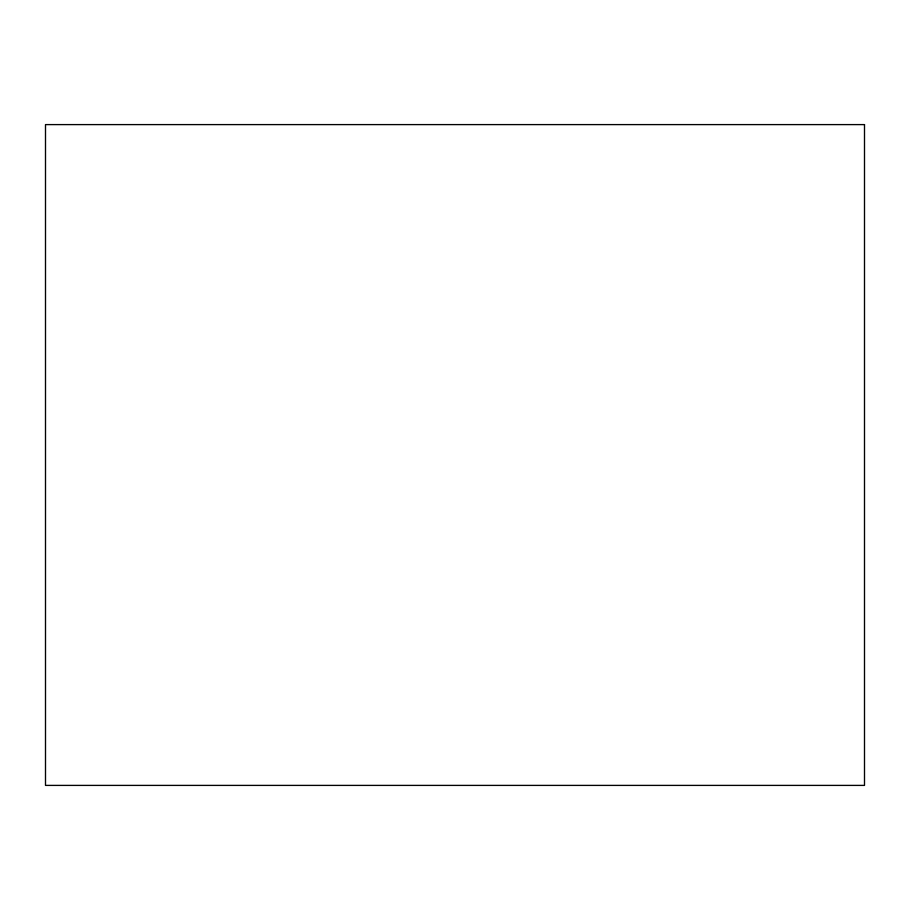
<?xml version="1.0" encoding="UTF-8"?>
<svg xmlns="http://www.w3.org/2000/svg" width="910" height="910" viewBox="0 0 910 910"><rect width="100%" height="100%" fill="white"/><g stroke="black" fill="none" stroke-linecap="round" stroke-linejoin="round"><path stroke-width="1.36" d="M864.5 124.602L45.5 124.602L45.5 785.398L864.5 785.398L864.5 124.602"/></g></svg>
